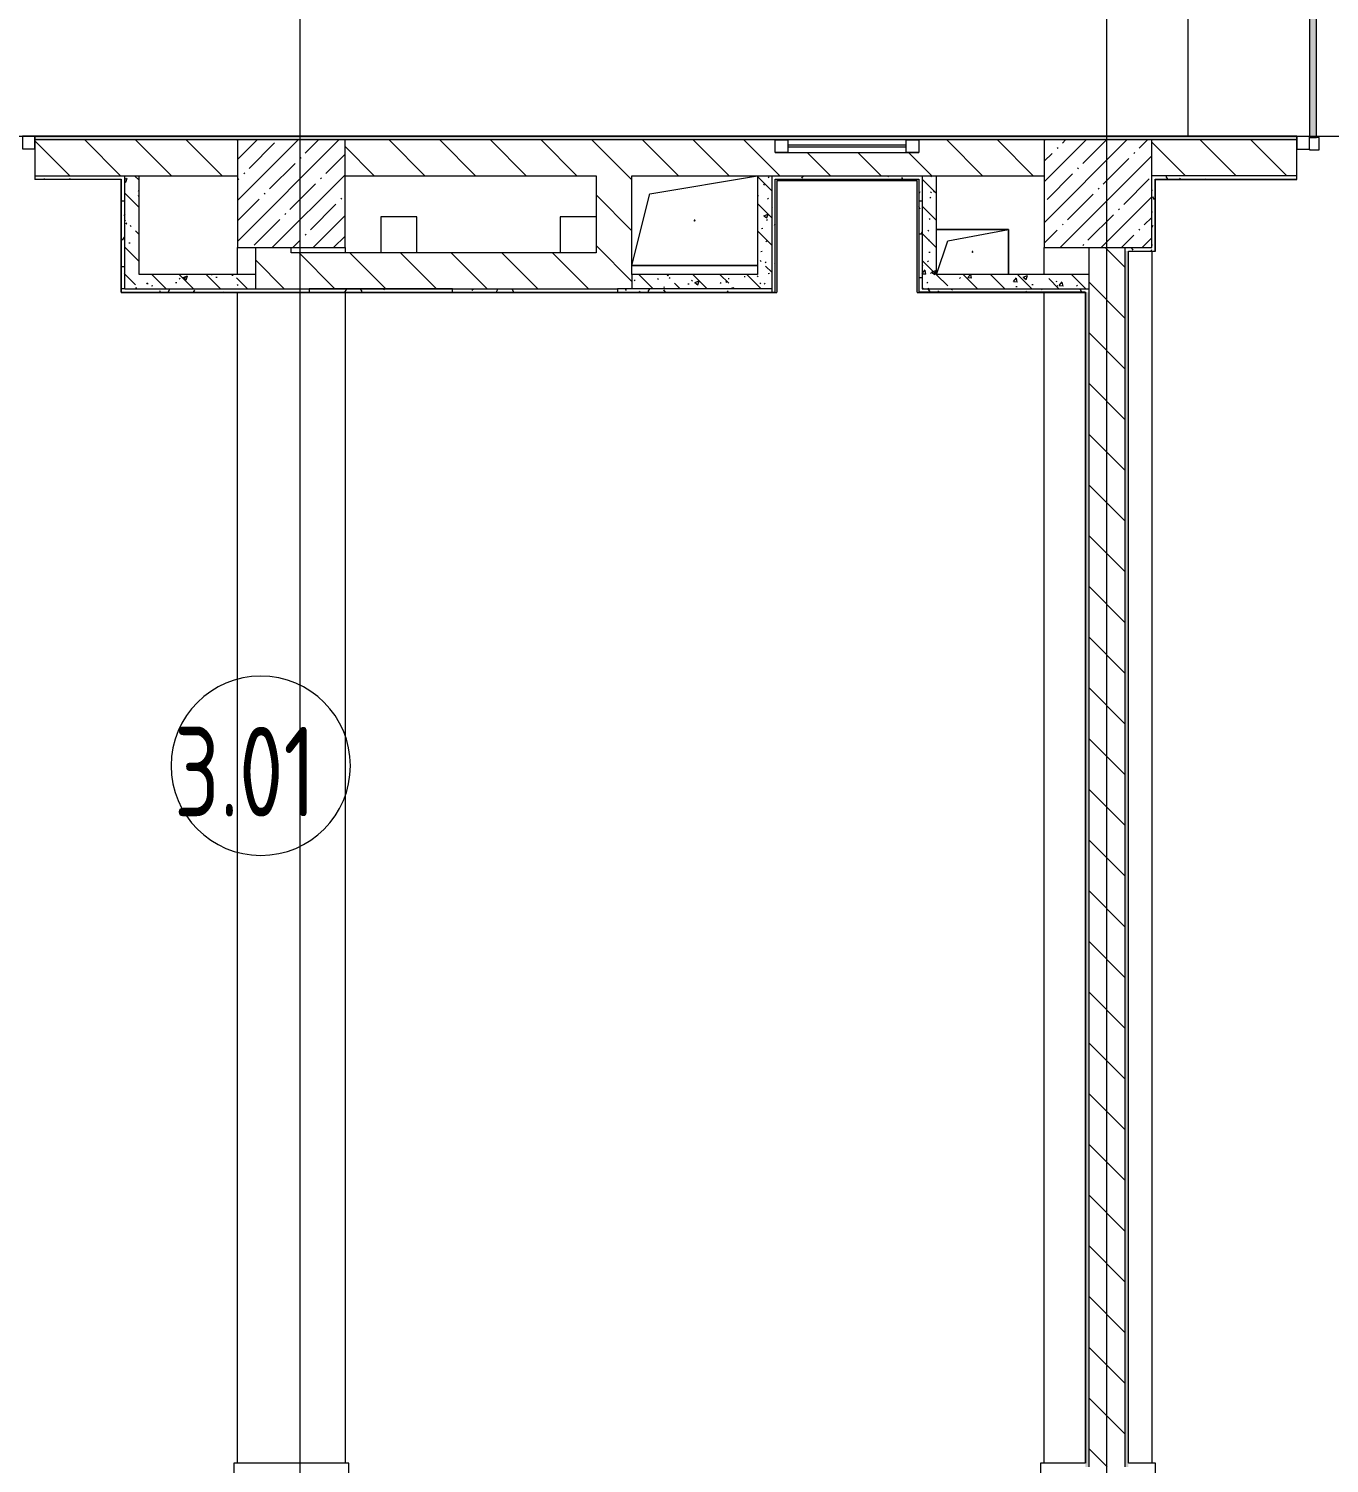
# Model space of a CAD drawing. Header units: millimetres. Extents: x -1113 to 415037, y -3642 to 354837.
# Drawn here: x 295722 to 302978, y 520 to 8520 of the extents above; entities that cross this region are included whole.
import ezdxf

# ---------------------------------------------------------------- set-up
doc = ezdxf.new("R2010")
doc.units = ezdxf.units.MM
for name, color, linetype, lineweight in [('A-AREA-BNDY', 7, 'Continuous', 5), ('A-AREA-IDEN', 7, 'Continuous', 9), ('A-DETL-GENF', 7, 'Continuous', 9), ('A-FLOR', 7, 'Continuous', 9), ('A-GENM', 7, 'Continuous', 9), ('A-GLAZ', 7, 'Continuous', 9), ('A-GLAZ-1', 7, 'Continuous', 5), ('A-GLAZ-CWMG', 7, 'Continuous', 9), ('A-GLAZ-CWMG-1', 7, 'Continuous', 20), ('A-WALL', 7, 'Continuous', 5), ('I-WALL', 7, 'Continuous', 5), ('S-COLS', 7, 'Continuous', 9), ('S-COLS-1', 7, 'Continuous', 5), ('Оси', 7, 'Continuous', 9)]:
    doc.layers.add(name, color=color, linetype=linetype, lineweight=lineweight)
doc.layers.add('A-AREA-PATT-3', color=7, linetype='Continuous', lineweight=5, true_color=0xe6fae8, transparency=1)
doc.layers.add('A-FLOR-PATT-1', color=7, linetype='Continuous', lineweight=9, true_color=0xeef6ff, transparency=0.5)
for name, color, linetype, lineweight, true_color in [('A-DOOR-1', 7, 'Continuous', 5, 0xc0c0c0), ('A-WALL-1', 9, 'Continuous', 5, 0x808080), ('A-WALL-FNSH-1', 9, 'Continuous', 5, 0x808080)]:
    doc.layers.add(name, color=color, linetype=linetype, lineweight=lineweight, true_color=true_color)
doc.styles.add('СПДС', font='ГОСТ тип А.ttf', dxfattribs={"width": 0.9})
pattern_1 = [(135, (289227.4, 1e-08), (-141.4214, -141.4214), [])]
pattern_2 = [(135, (289227.4, 1e-08), (-150.8683, -150.8683), [213.36, -35.56, 7.112, -35.56]), (135, (289227.4, 150.77), (-150.8683, -150.8683), []), (50, (289227.4, 1e-08), (255.0577, -22.3145), [26.67, -293.37]), (355, (289227.4, 1e-08), (-49.3404, 267.479), [21.336, -234.696]), (100.451, (289248.66, -1.86), (205.7195, 245.1636), [22.666, -249.326]), (46.184, (289227.4, 71.12), (379.511, -58.86), [40.005, -440.055]), (96.636, (289259.03, 66.2), (332.363, 346.399), [33.999, -373.989]), (351.184, (289227.4, 71.12), (332.367, 346.395), [32.004, -352.044]), (21, (289262.96, 53.34), (212.2602, -143.171), [26.67, -293.37]), (326, (289262.96, 53.34), (86.5224, 257.863), [21.336, -234.696]), (71.451, (289280.65, 41.4), (298.784, 114.69), [22.666, -249.326]), (37.5, (289227.4, 1e-08), (4.32385, 118.3775), [6.706, -225.146, 6.706, -231.546, -235.585]), (37.5, (289227.4, 1e-08), (4.32385, 118.3775), [-470.103, 6.706, -228.879]), (7.5, (289227.4, 1e-08), (93.5476, 140.2533), [6.706, -129.134, 6.706, -219.812, -89.789]), (7.5, (289227.4, 1e-08), (93.5476, 140.2533), [-362.356, 6.706, -83.083]), (327.5, (289148.1, 1e-08), (189.82734, -8.0202), [6.706, -82.194, 6.706, -270.662, -368.046]), (327.5, (289148.1, 1e-08), (189.82734, -8.0202), [-366.268, 6.706, -361.34]), (317.5, (289112.54, 1e-08), (207.3811, 35.5976), [6.706, -108.864, 6.706, -177.495, -261.366]), (317.5, (289112.54, 1e-08), (207.3811, 35.5976), [-299.771, 6.706, -254.66])]
pattern_3 = [(0, (289227.4, 1e-08), (243.84, 60.96), [20.117, -162.763, 20.117, -162.763, -975.36]), (0, (289227.4, 1e-08), (243.84, 60.96), [-365.76, 20.117, -345.643, 20.117, -162.763, -426.72]), (0, (289227.4, 1e-08), (243.84, 60.96), [-914.4, 20.117, -101.803, 20.117, -284.683]), (120, (289318.84, 30.48), (-174.71291, 180.69163), [20.117, -162.763, 20.117, -162.763, -975.36]), (120, (289318.84, 30.48), (-174.71291, 180.69163), [-365.76, 20.117, -345.643, 20.117, -162.763, -426.72]), (120, (289318.84, 30.48), (-174.71291, 180.69163), [-914.4, 20.117, -101.803, 20.117, -284.683]), (240, (289349.32, 152.4), (-69.12709, -241.65163), [20.117, -162.763, 20.117, -162.763, -975.36]), (240, (289349.32, 152.4), (-69.12709, -241.65163), [-365.76, 20.117, -345.643, 20.117, -162.763, -426.72]), (240, (289349.32, 152.4), (-69.12709, -241.65163), [-914.4, 20.117, -101.803, 20.117, -284.683])]

# ---------------------------------------------------------------- blocks, each defined once
blk = doc.blocks.new('BSC_Колонна _Прямоугольная - 600х600-V619-Объем проектирования 3 этажа')
at = {"layer": 'S-COLS-1'}
h = blk.add_hatch(dxfattribs=at)
h.set_pattern_fill('FP_158', color=256, style=0, pattern_type=2)
h.set_pattern_definition([(45, (-7960, -7600), (-114.0493, 114.0493), []), (45, (-7845.95, -7600), (-114.0493, 114.0493), [201.613, -40.323, 6.706, -33.617])])
h.paths.add_polyline_path([(87.6, -300), (300, -300), (300, 300), (-300, 300), (-300, -300)])
for p, q in [((300, 300), (-300, 300)), ((-300, 300), (-300, -300)), ((300, -300), (300, 300)), ((-300, -300), (300, -300))]:
    blk.add_line(p, q, dxfattribs=at)
blk = doc.blocks.new('BSC_Колонна _Прямоугольная - 600х600-20441433-Объем проектирования 3 этажа')
at = {"layer": 'S-COLS-1'}
h = blk.add_hatch(dxfattribs=at)
h.set_pattern_fill('FP_175', color=256, style=0, pattern_type=2)
h.set_pattern_definition([(45, (-12460, -7600), (-114.0493, 114.0493), []), (45, (-12345.95, -7600), (-114.0493, 114.0493), [201.612, -40.322, 6.706, -33.617])])
h.paths.add_polyline_path([(-300, -300), (300, -300), (300, 300), (-300, 300), (-300, -156.2)])
for p, q in [((300, 300), (-300, 300)), ((-300, 300), (-300, -300)), ((300, -300), (300, 300)), ((-300, -300), (300, -300))]:
    blk.add_line(p, q, dxfattribs=at)
blk = doc.blocks.new('GM_Отверстие прямоугольное _в плите_ - Отверстие-21979773-Объем проектирования 3 этажа')
at = {"layer": 'A-GENM'}
for p, q in [((-250, 150), (350, 250)), ((-350, -250), (-250, 150)), ((350, -250), (-350, -250)), ((-350, -250), (350, -250))]:
    blk.add_line(p, q, dxfattribs=at)
for start, end in [(360, 180), (180, 360)]:
    blk.add_arc((0, 0), 2.5, start, end, dxfattribs=at)
blk = doc.blocks.new('GM_Отверстие прямоугольное _в плите_ - Отверстие-V620-Объем проектирования 3 этажа')
at = {"layer": 'A-GENM'}
for p, q in [((-200, 125), (200, 125)), ((200, 125), (-200, 125)), ((-137.5, 62.5), (200, 125)), ((200, 125), (200, -125)), ((200, -125), (200, 125)), ((-200, -125), (-137.5, 62.5))]:
    blk.add_line(p, q, dxfattribs=at)
for start, end in [(360, 180), (180, 360)]:
    blk.add_arc((0, 0), 2.5, start, end, dxfattribs=at)
blk = doc.blocks.new('Прямоугольный импост - 50 x 70 мм-V701-Объем проектирования 3 этажа')
at = {"layer": 'A-GLAZ-CWMG-1'}
for p, q in [((-70, 35), (0, 35)), ((-70, -35), (-70, 35)), ((0, 35), (0, -35)), ((0, -35), (-70, -35))]:
    blk.add_line(p, q, dxfattribs=at)
blk = doc.blocks.new('Дверь_Витражная_остекление_ - ДВН_ДАО_Главный вход_1200 в свету Д-22 _п_-31928779-Объем проектирования 3 этажа')
at = {"layer": 'A-DETL-GENF'}
for p, q in [((-610, 930), (-650, 930)), ((-650, 930), (-650, 35)), ((-610, 30), (-610, 930)), ((650, 430), (610, 430)), ((610, 430), (610, 30)), ((650, 35), (650, 430)), ((-650, 30), (-610, 30)), ((-595, 30), (-650, 30)), ((-595, -40), (-595, 30)), ((595, -40), (595, 30)), ((595, 30), (650, 30)), ((610, 30), (650, 30)), ((-650, -35), (-650, -40)), ((-650, -40), (-595, -40)), ((650, -40), (595, -40)), ((650, -35), (650, -40))]:
    blk.add_line(p, q, dxfattribs=at)
at = {"layer": 'A-DOOR-1'}
for p, q in [((-650, 930), (-650, 35)), ((650, 430), (650, 35))]:
    blk.add_line(p, q, dxfattribs=at)
for centre, radius, start, end in [((-650, 30), 900, 360, 90), ((650, 30), 400, 90, 180)]:
    blk.add_arc(centre, radius, start, end, dxfattribs=at)
blk = doc.blocks.new('Прямоугольный импост - 50 x 70 мм-31701779-Объем проектирования 3 этажа')
at = {"layer": 'A-GLAZ-CWMG-1'}
for p, q in [((0, 35), (-70, 35)), ((-70, 35), (-70, -35)), ((0, -35), (0, 35)), ((-70, -35), (0, -35))]:
    blk.add_line(p, q, dxfattribs=at)
blk = doc.blocks.new('120_Окно_СКБ_1Ст - 120_Окно_СКБ_1Ст 400х800 EI30-24230873-Объем проектирования 3 этажа')
at = {"layer": 'A-GLAZ'}
for p, q in [((-400, 30), (-400, 100)), ((-400, 100), (-330, 100)), ((-330, 100), (-330, 30)), ((330, 30), (330, 100)), ((330, 100), (400, 100)), ((400, 100), (400, 30)), ((-330, 30), (-400, 30)), ((400, 30), (330, 30))]:
    blk.add_line(p, q, dxfattribs=at)
at = {"layer": 'A-GLAZ-1'}
for p, q in [((400, 100), (-400, 100)), ((-400, 30), (400, 30)), ((330, 70), (-330, 70)), ((330, 60), (-330, 60))]:
    blk.add_line(p, q, dxfattribs=at)
blk = doc.blocks.new('Марка_Помещения - Номер-25198446-Объем проектирования 3 этажа')
at = {"layer": 'A-AREA-IDEN'}
for start, end in [(360, 180), (180, 360)]:
    blk.add_arc((0, 0), 2.5, start, end, dxfattribs=at)

msp = doc.modelspace()

# ---------------------------------------------------------------- hatches: boundary and pattern name
at = {"layer": 'A-AREA-PATT-3'}
msp.add_hatch(color=256, dxfattribs=at).paths.add_polyline_path([(300679.4, 7050), (300683.4, 7050.6), (300683.4, 7676), (299891.4, 7676), (299891.4, 7050), (299895.4, 7050.5), (299896.5, 7672), (300679.4, 7670.5), (300679.4, 7050.5)])
at = {"layer": 'A-FLOR-PATT-1'}
h = msp.add_hatch(color=256, dxfattribs=at)
h.paths.add_polyline_path([(311948.4, 7920), (311948.4, 8814), (311908.4, 8814), (311908.4, 7920)])
h.paths.add_polyline_path([(321062.4, 7920), (321102.4, 7920), (321102.4, 8315), (321062.4, 8315), (321062.4, 8267.9)])
h.paths.add_polyline_path([(302866.7, 7920), (302906.7, 7920.3), (302906.7, 8814), (302866.7, 8814), (302866.7, 7920.2)])
h.paths.add_polyline_path([(319847.4, 7920), (319847.4, 8810), (319807.4, 8810), (319807.4, 7920)])
h.paths.add_polyline_path([(294582.4, 7920), (294622.4, 7920), (294622.4, 8315), (294582.4, 8315), (294582.4, 8275.2)])
h.paths.add_polyline_path([(293367.4, 7920), (293367.4, 8810), (293327.4, 8810), (293327.4, 7920)])
h.paths.add_polyline_path([(327725.5, 8030), (327743.4, 8030), (327743.4, 8075), (326750.9, 8075), (326750.9, 8030), (327495.2, 8030)])
h.paths.add_polyline_path([(327473.8, 10020), (327743.4, 10020), (327743.4, 10065), (326750.9, 10065), (326750.9, 10020), (327328.9, 10020)])
h = msp.add_hatch(color=256, dxfattribs=at)
h.paths.add_polyline_path([(311948.4, 7914), (311948.4, 7920), (311908.4, 7919), (311908.4, 7914)])
h.paths.add_polyline_path([(302866.7, 7914), (302906.7, 7914), (302906.7, 7920), (302866.7, 7917.7), (302866.7, 7914.6)])
at = {"layer": 'I-WALL'}
h = msp.add_hatch(dxfattribs=at)
h.set_pattern_fill('FP_191', color=256, style=0, pattern_type=2)
h.set_pattern_definition(pattern_3)
h.paths.add_polyline_path([(327747.4, 7900), (327745.7, 7920), (322237.4, 7920), (322237.4, 7900), (327746.9, 7900)])
h.paths.add_polyline_path([(318887.4, 7900), (319737.4, 7900), (319737.4, 7920), (316692.4, 7920), (316692.4, 7908), (316722.4, 7908), (316722.4, 7900), (318437.1, 7900)])
h.paths.add_polyline_path([(314258.1, 7900), (315562.4, 7900), (315562.4, 7908), (315592.4, 7908), (315592.4, 7920), (313278.4, 7920), (313278.4, 7900), (314058.1, 7900)])
h.paths.add_polyline_path([(311737.4, 7900), (311838.4, 7900), (311838.4, 7920), (304236.7, 7920), (304236.7, 7900), (311137.4, 7900)])
h.paths.add_polyline_path([(302796.7, 7900), (302796.7, 7920), (295757.4, 7920), (295757.4, 7900), (302007.4, 7900)])
h.paths.add_polyline_path([(293257.4, 7900), (293257.4, 7920), (292512.4, 7920), (292512.4, 7908), (292567.4, 7908), (292567.4, 7900), (293208.8, 7900)])
h.paths.add_polyline_path([(290497.4, 7900), (291057.4, 7901.8), (291057.4, 7908), (291112.4, 7908), (291112.4, 7920), (290497.4, 7919), (290477.4, 7900)])
h.paths.add_polyline_path([(290477.4, 7900), (290497.4, 7920), (290477.4, 7920), (290477.4, 7916.6)])
h = msp.add_hatch(dxfattribs=at)
h.set_pattern_fill('FP_23', color=256, style=0, pattern_type=2)
h.set_pattern_definition(pattern_1)
h.paths.add_polyline_path([(305357.4, 7700), (305887.4, 7700), (305887.4, 7900), (304236.7, 7900), (304236.7, 7700), (305337.4, 7700)])
h.paths.add_polyline_path([(301387.4, 7700), (301387.4, 7900), (300687.4, 7900), (300687.4, 7830), (299887.4, 7830), (299887.4, 7900), (297487.4, 7900), (297487.4, 7700), (300823.3, 7700)])
h.paths.add_polyline_path([(296258.4, 7700), (296887.4, 7700), (296887.4, 7900), (295757.4, 7900), (295757.4, 7700), (296242.4, 7700)])
h.paths.add_polyline_path([(302007.4, 7700), (302796.7, 7700), (302796.7, 7900), (301987.4, 7900), (301987.4, 7700)])
h.paths.add_polyline_path([(293208.8, 7700), (293257.4, 7700), (293257.4, 7900), (292977.4, 7900), (292977.5, 7700), (293185.1, 7700)])
h = msp.add_hatch(dxfattribs=at)
h.set_pattern_fill('FP_191', color=256, style=0, pattern_type=2)
h.set_pattern_definition(pattern_3)
h.paths.add_polyline_path([(295761.7, 7680), (296258.4, 7680), (296258.4, 7700), (295757.4, 7700), (295757.4, 7680)])
h.paths.add_polyline_path([(293208.8, 7680), (293257.4, 7680), (293257.4, 7700), (292977.4, 7700), (292977.4, 7680), (293183, 7680)])
h = msp.add_hatch(dxfattribs=at)
h.set_pattern_fill('FP_191', color=256, style=0, pattern_type=2)
h.set_pattern_definition(pattern_3)
h.paths.add_polyline_path([(296238.4, 7050), (296258.4, 7050), (296258.4, 7680), (296238.4, 7679), (296238.4, 7052)])
h = msp.add_hatch(dxfattribs=at)
h.set_pattern_fill('FP_41', color=256, style=0, pattern_type=2)
h.set_pattern_definition(pattern_2)
h.paths.add_polyline_path([(296258.4, 7070), (296338.4, 7070), (296338.4, 7700), (296258.4, 7700), (296258.4, 7270)])
h = msp.add_hatch(dxfattribs=at)
h.set_pattern_fill('FP_23', color=256, style=0, pattern_type=2)
h.set_pattern_definition(pattern_1)
h.paths.add_polyline_path([(299007.4, 7070), (299087.4, 7070), (299087.4, 7700), (298887.4, 7700), (298887.4, 7070)])
h = msp.add_hatch(dxfattribs=at)
h.set_pattern_fill('FP_41', color=256, style=0, pattern_type=2)
h.set_pattern_definition(pattern_2)
h.paths.add_polyline_path([(299867.4, 7150), (299867.4, 7700), (299787.4, 7700), (299787.4, 7150)])
h = msp.add_hatch(dxfattribs=at)
h.set_pattern_fill('FP_191', color=256, style=0, pattern_type=2)
h.set_pattern_definition(pattern_3)
h.paths.add_polyline_path([(299887.4, 7070), (299887.4, 7700), (299867.4, 7700), (299867.4, 7070), (299882.4, 7070)])
h = msp.add_hatch(dxfattribs=at)
h.set_pattern_fill('FP_191', color=256, style=0, pattern_type=2)
h.set_pattern_definition(pattern_3)
h.paths.add_polyline_path([(299895.4, 7680), (300687.4, 7680.5), (300687.4, 7700), (299887.4, 7700), (299887.4, 7680)])
h = msp.add_hatch(dxfattribs=at)
h.set_pattern_fill('FP_191', color=256, style=0, pattern_type=2)
h.set_pattern_definition(pattern_3)
h.paths.add_polyline_path([(300692.5, 7050), (300707.4, 7050.5), (300707.4, 7700), (300687.4, 7700), (300687.4, 7050), (300692.4, 7050)])
h = msp.add_hatch(dxfattribs=at)
h.set_pattern_fill('FP_41', color=256, style=0, pattern_type=2)
h.set_pattern_definition(pattern_2)
h.paths.add_polyline_path([(300707.4, 7070), (300787.4, 7070), (300787.4, 7700), (300707.4, 7700), (300707.4, 7150)])
h = msp.add_hatch(dxfattribs=at)
h.set_pattern_fill('FP_191', color=256, style=0, pattern_type=2)
h.set_pattern_definition(pattern_3)
h.paths.add_polyline_path([(301987.4, 7280), (302007.4, 7280), (302007.4, 7700), (301987.4, 7700), (301987.4, 7300)])
h = msp.add_hatch(dxfattribs=at)
h.set_pattern_fill('FP_191', color=256, style=0, pattern_type=2)
h.set_pattern_definition(pattern_3)
h.paths.add_polyline_path([(305304.4, 7680), (305337.4, 7680), (305337.4, 7700), (304236.7, 7700), (304236.7, 7680), (305282.4, 7680)])
h.paths.add_polyline_path([(302008.4, 7680), (302796.7, 7680), (302796.7, 7700), (302007.4, 7700)])
h = msp.add_hatch(dxfattribs=at)
h.set_pattern_fill('FP_23', color=256, style=0, pattern_type=2)
h.set_pattern_definition(pattern_1)
h.paths.add_polyline_path([(297146.8, 7070), (297187.4, 7070), (297187.4, 7300), (296987.4, 7300), (296987.4, 7070)])
h = msp.add_hatch(dxfattribs=at)
h.set_pattern_fill('FP_23', color=256, style=0, pattern_type=2)
h.set_pattern_definition(pattern_1)
h.paths.add_polyline_path([(301837.4, 500), (301837.3, 7300), (301637.4, 7300), (301637.4, 500)])
h = msp.add_hatch(dxfattribs=at)
h.set_pattern_fill('FP_191', color=256, style=0, pattern_type=2)
h.set_pattern_definition(pattern_3)
h.paths.add_polyline_path([(301987.4, 7280), (301987.4, 7300), (301837.4, 7300), (301837.4, 7280), (301986.3, 7280)])
h = msp.add_hatch(dxfattribs=at)
h.set_pattern_fill('FP_191', color=256, style=0, pattern_type=2)
h.set_pattern_definition(pattern_3)
h.paths.add_polyline_path([(301857.4, 500), (301857.4, 7279), (301837.4, 7280), (301837.4, 500)])
h = msp.add_hatch(dxfattribs=at)
h.set_pattern_fill('FP_23', color=256, style=0, pattern_type=2)
h.set_pattern_definition(pattern_1)
h.paths.add_polyline_path([(298846, 7070), (298887.4, 7070), (298887.4, 7270), (297187.4, 7270), (297187.4, 7070), (298687.4, 7070)])
h = msp.add_hatch(dxfattribs=at)
h.set_pattern_fill('FP_41', color=256, style=0, pattern_type=2)
h.set_pattern_definition(pattern_2)
h.paths.add_polyline_path([(296887.4, 7070), (296987.4, 7070), (296987.4, 7150), (296338.4, 7150), (296338.4, 7070), (296717.1, 7070)])
h = msp.add_hatch(dxfattribs=at)
h.set_pattern_fill('FP_41', color=256, style=0, pattern_type=2)
h.set_pattern_definition(pattern_2)
h.paths.add_polyline_path([(299867.4, 7070), (299867.4, 7150), (299087.4, 7150), (299087.4, 7070), (299787.4, 7070)])
h = msp.add_hatch(dxfattribs=at)
h.set_pattern_fill('FP_41', color=256, style=0, pattern_type=2)
h.set_pattern_definition(pattern_2)
h.paths.add_polyline_path([(301387.4, 7070), (301637.4, 7070), (301637.4, 7150), (300787.4, 7150), (300787.4, 7070), (301372.4, 7070)])
h = msp.add_hatch(dxfattribs=at)
h.set_pattern_fill('FP_191', color=256, style=0, pattern_type=2)
h.set_pattern_definition(pattern_3)
h.paths.add_polyline_path([(299878.6, 7050), (299887.4, 7050.5), (299887.4, 7070), (296258.4, 7070), (296258.4, 7050), (299735.5, 7050)])
h = msp.add_hatch(dxfattribs=at)
h.set_pattern_fill('FP_191', color=256, style=0, pattern_type=2)
h.set_pattern_definition(pattern_3)
h.paths.add_polyline_path([(301616.4, 7050), (301637.4, 7070), (300707.4, 7070), (300707.4, 7050), (301387.4, 7050)])
h.paths.add_polyline_path([(301617.4, 7050), (301637.4, 7050.5), (301637.4, 7070), (301617.9, 7050.5)])
h = msp.add_hatch(dxfattribs=at)
h.set_pattern_fill('FP_191', color=256, style=0, pattern_type=2)
h.set_pattern_definition(pattern_3)
h.paths.add_polyline_path([(301637.4, 500), (301637.4, 7050), (301617.4, 7050), (301617.4, 521), (301622.6, 515.5)])
h.paths.add_polyline_path([(301637.4, 500), (301617.4, 520), (301617.4, 500)])

# ---------------------------------------------------------------- linework, layer by layer
at = {"layer": 'A-AREA-BNDY', "flags": 128}
msp.add_lwpolyline([(302188.7, 10879), (302188.7, 7921), (309437.4, 7921), (309437.4, 10879)], close=True, dxfattribs=at)
at = {"layer": 'A-FLOR'}
for p, q in [((292537.4, 7920), (315642.4, 7920)), ((295757.4, 7850), (295757.4, 7685.5)), ((302796.7, 7680), (302796.7, 7849)), ((302007.4, 7280), (302007.4, 7680)), ((302008.4, 7680), (302796.7, 7680)), ((297887.4, 7470), (297687.4, 7470)), ((297687.4, 7470), (297687.4, 7270)), ((297887.4, 7270), (297887.4, 7470)), ((298887.4, 7470), (298687.4, 7470)), ((298687.4, 7470), (298687.4, 7270)), ((296887.4, 7150), (296887.4, 7300)), ((296887.4, 7300), (296987.4, 7300)), ((297187.4, 7300), (297487.4, 7300)), ((297487.4, 7300), (297487.4, 7270)), ((301387.4, 7150), (301387.4, 7300)), ((301387.4, 7300), (301637.4, 7300)), ((301857.4, 7280), (302007.4, 7280)), ((301987.4, 7280), (301987.4, 520)), ((301857.4, 520), (301857.4, 7279)), ((296887.4, 520.5), (296887.4, 7050)), ((297487.4, 7050), (297487.4, 520.5)), ((301387.4, 520), (301387.4, 7050)), ((301617.4, 7050), (301617.4, 521)), ((297507.4, 520.5), (296867.4, 520.5)), ((302007.4, 520), (301858.4, 520))]:
    msp.add_line(p, q, dxfattribs=at)
at = {"layer": 'A-WALL'}
for p, q in [((301987.9, 7921), (301987.9, 7920)), ((296887.4, 7900), (295757.4, 7900)), ((299887.4, 7900), (297487.4, 7900)), ((301387.4, 7900), (300687.4, 7900)), ((302796.7, 7900), (301987.4, 7900)), ((295757.4, 7700), (296258.4, 7700)), ((295757.4, 7680), (296238.4, 7680)), ((296258.4, 7070), (296258.4, 7700)), ((299867.4, 7700), (301387.4, 7700)), ((302796.7, 7700), (301987.4, 7700)), ((302007.4, 7680), (302008.4, 7680)), ((302796.7, 7680), (302796.7, 7680)), ((301637.4, 500), (301637.4, 7300)), ((301837.4, 7300), (301837.4, 500)), ((301857.4, 7279), (301857.4, 7280)), ((302007.4, 7280), (302007.4, 7280)), ((299087.4, 7150), (299087.4, 7070)), ((301617.4, 520), (301617.4, 7050)), ((301857.4, 520), (301857.4, 520))]:
    msp.add_line(p, q, dxfattribs=at)
at = {"layer": 'A-WALL-1'}
for p, q in [((295757.4, 7920), (295757.4, 7680)), ((302796.7, 7849), (302796.7, 7920)), ((296238.4, 7680), (296238.4, 7679)), ((296258.4, 7700), (296887.4, 7700)), ((296338.4, 7150), (296338.4, 7700)), ((297487.4, 7700), (298887.4, 7700)), ((298887.4, 7700), (298887.4, 7270)), ((299087.4, 7700), (299867.4, 7700)), ((299087.4, 7150), (299087.4, 7700)), ((299787.4, 7700), (299787.4, 7150)), ((299867.4, 7700), (299867.4, 7050)), ((300707.4, 7700), (300707.4, 7070)), ((300787.4, 7150), (300787.4, 7700)), ((296987.4, 7300), (296987.4, 7070)), ((297187.4, 7270), (297187.4, 7300)), ((298887.4, 7270), (297187.4, 7270)), ((296987.4, 7150), (296338.4, 7150)), ((299787.4, 7150), (299087.4, 7150)), ((301637.4, 7150), (300787.4, 7150)), ((296238.4, 7050), (299887.4, 7050)), ((296258.4, 7070), (299007.4, 7070)), ((298087.4, 7070), (297287.4, 7070)), ((297287.4, 7070), (297287.4, 7050)), ((298087.4, 7050), (298087.4, 7070)), ((299867.4, 7070), (299007.4, 7070)), ((299007.4, 7070), (299007.4, 7050)), ((300707.4, 7070), (301637.4, 7070)), ((301616.4, 7050), (301617.4, 7050))]:
    msp.add_line(p, q, dxfattribs=at)
at = {"layer": 'A-WALL-FNSH-1'}
for p, q in [((302796.7, 7921), (295757.4, 7921)), ((295757.4, 7921), (295757.4, 7920)), ((302796.7, 7920), (302796.7, 7921)), ((295757.4, 7680), (295757.4, 7679)), ((302796.7, 7679), (302796.7, 7680)), ((296238.4, 7679), (295757.4, 7679)), ((296237.4, 7679), (296237.4, 7049)), ((296238.4, 7050), (296238.4, 7679)), ((302008.4, 7279), (302008.4, 7679)), ((302008.4, 7679), (302796.7, 7679)), ((301858.4, 7279), (302008.4, 7279)), ((301858.4, 521), (301858.4, 7279)), ((296237.4, 7049), (299895.4, 7049)), ((299895.4, 7049), (299895.4, 7050)), ((300679.4, 7050), (300679.4, 7049)), ((300679.4, 7049), (301616.4, 7049)), ((301616.4, 7050), (300687.4, 7050)), ((301616.4, 7049), (301616.4, 521)), ((296866.4, 521), (296866.4, 400)), ((297508.4, 521), (296866.4, 521)), ((297508.4, 400), (297508.4, 521)), ((301365.9, 521), (301365.9, 141)), ((301616.4, 521), (301365.9, 521)), ((302008.4, 521), (301858.4, 521)), ((302008.4, 141), (302008.4, 521))]:
    msp.add_line(p, q, dxfattribs=at)
at = {"layer": 'I-WALL'}
for p, q in [((299887.4, 7680), (300687.4, 7680)), ((299887.4, 7050), (299887.4, 7680)), ((300687.4, 7680), (300687.4, 7050)), ((300679.4, 7672), (299895.4, 7672)), ((299895.4, 7672), (299895.4, 7050)), ((300679.4, 7050), (300679.4, 7672)), ((300686.4, 7050), (300687.4, 7050))]:
    msp.add_line(p, q, dxfattribs=at)
at = {"layer": 'Оси'}
for points in [[(297237.4, -1906.3), (297237.4, 3093.7), (297237.4, 22398.1), (297237.4, 27398.1)], [(301737.4, -1906.3), (301737.4, 3093.7), (301737.4, 22398.1), (301737.4, 27398.1)]]:
    msp.add_lwpolyline(points, dxfattribs=at)

# ---------------------------------------------------------------- block references
at = {"layer": 'A-AREA-IDEN', "xscale": 199.9999999999999, "yscale": 199.9999999999999, "zscale": 199.9999999999999}
msp.add_blockref('Марка_Помещения - Номер-25198446-Объем проектирования 3 этажа', (297017.2, 4409.8), dxfattribs=at)
at = {"layer": 'A-DOOR-1'}
msp.add_blockref('Дверь_Витражная_остекление_ - ДВН_ДАО_Главный вход_1200 в свету Д-22 _п_-31928779-Объем проектирования 3 этажа', (303516.7, 7884), dxfattribs=at)
at = {"layer": 'A-GENM'}
for name, p in [('GM_Отверстие прямоугольное _в плите_ - Отверстие-21979773-Объем проектирования 3 этажа', (299437.4, 7450)), ('GM_Отверстие прямоугольное _в плите_ - Отверстие-V620-Объем проектирования 3 этажа', (300987.4, 7275))]:
    msp.add_blockref(name, p, dxfattribs=at)
at = {"layer": 'A-GLAZ', "color": 3}
msp.add_blockref('120_Окно_СКБ_1Ст - 120_Окно_СКБ_1Ст 400х800 EI30-24230873-Объем проектирования 3 этажа', (300287.4, 7800), dxfattribs=at)
at = {"layer": 'A-GLAZ-CWMG', "extrusion": (0, 0, -1), "rotation": 180}
msp.add_blockref('Прямоугольный импост - 50 x 70 мм-V701-Объем проектирования 3 этажа', (-295757.4, 7885), dxfattribs=at)
at = {"layer": 'A-GLAZ-CWMG', "rotation": 180}
msp.add_blockref('Прямоугольный импост - 50 x 70 мм-31701779-Объем проектирования 3 этажа', (302796.7, 7884), dxfattribs=at)
at = {"layer": 'S-COLS'}
for name, p in [('BSC_Колонна _Прямоугольная - 600х600-V619-Объем проектирования 3 этажа', (297187.4, 7600)), ('BSC_Колонна _Прямоугольная - 600х600-20441433-Объем проектирования 3 этажа', (301687.4, 7600))]:
    msp.add_blockref(name, p, dxfattribs=at)

# ---------------------------------------------------------------- texts
at = {"layer": 'A-AREA-IDEN', "insert": (296533.4, 4626.9), "char_height": 500, "width": 1212.151, "attachment_point": 1, "style": 'СПДС'}
msp.add_mtext('3.01', dxfattribs=at)

doc.saveas('drawing.dxf')
